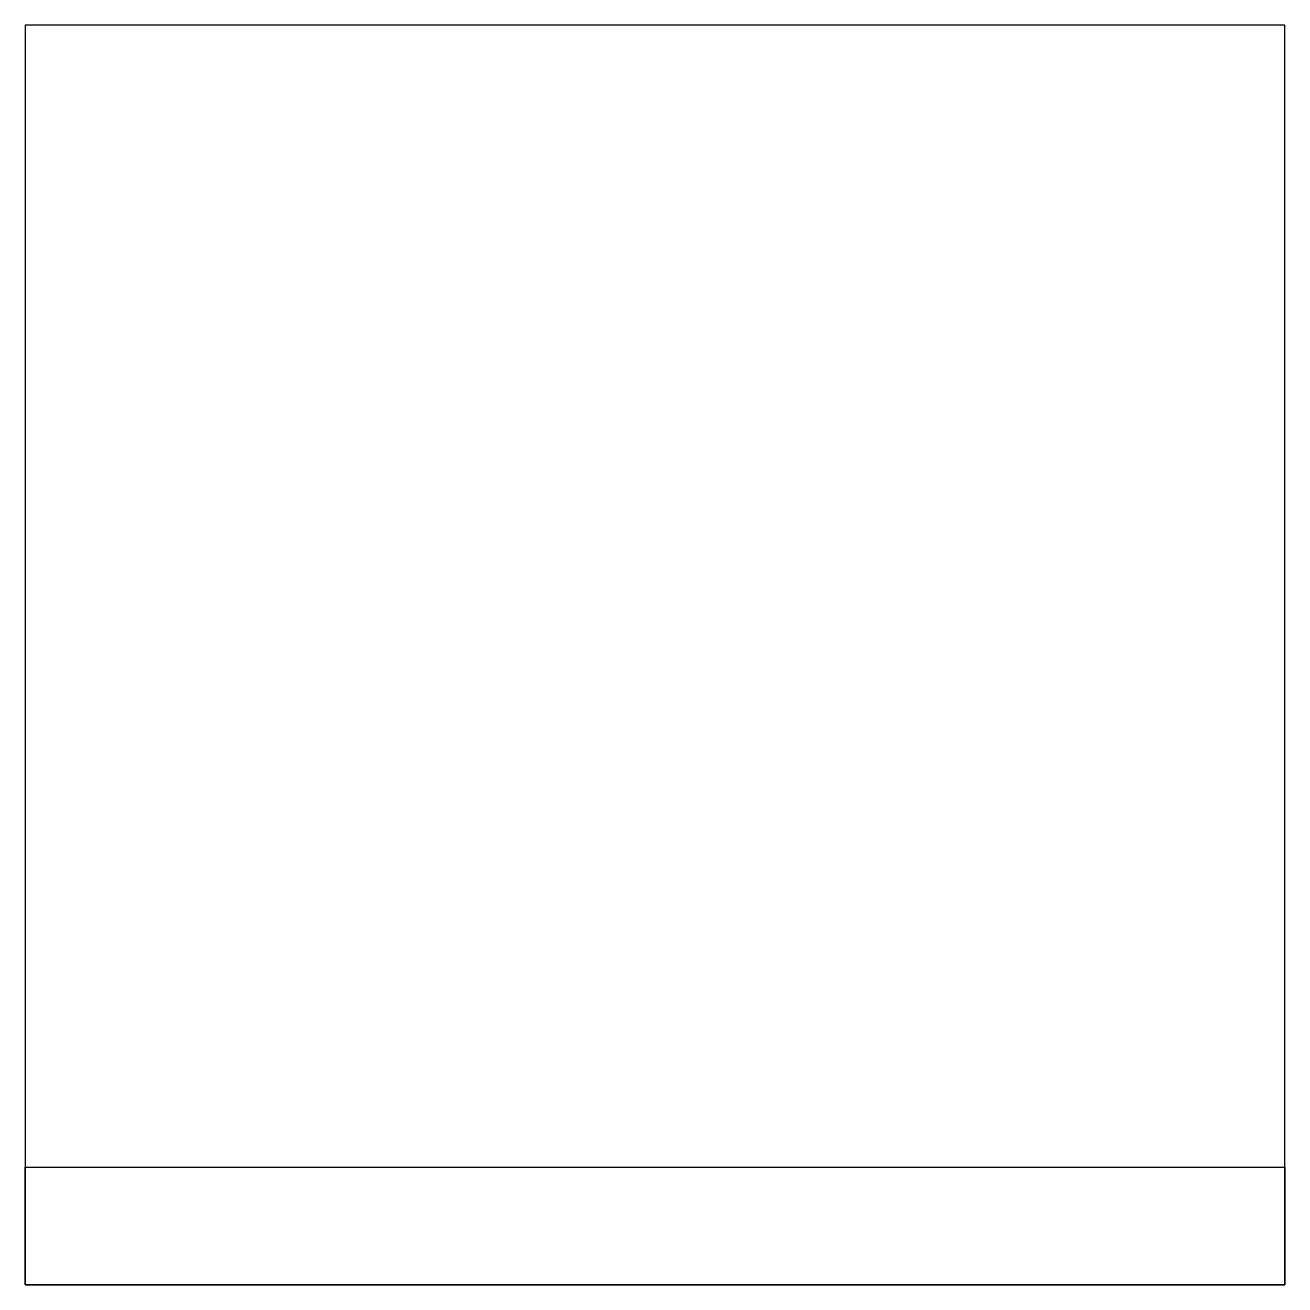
# Model space of a CAD drawing. Header units: millimetres. Extents: x -15 to 15, y -15 to 15.
import ezdxf

# ---------------------------------------------------------------- set-up
doc = ezdxf.new("R2010")
doc.units = ezdxf.units.MM
doc.layers.add('full_area_insulation', color=9, linetype='Continuous')
doc.layers.add('glass_extents', color=7, linetype='Continuous')

msp = doc.modelspace()

# ---------------------------------------------------------------- linework, layer by layer
at = {"layer": 'full_area_insulation'}
msp.add_lwpolyline([(-15, -15), (-15, -12.2), (15, -12.2), (15, -15)], close=True, dxfattribs=at)
at = {"layer": 'glass_extents'}
msp.add_lwpolyline([(-15, -15), (15, -15), (15, 15), (-15, 15)], close=True, dxfattribs=at)

doc.saveas('drawing.dxf')
